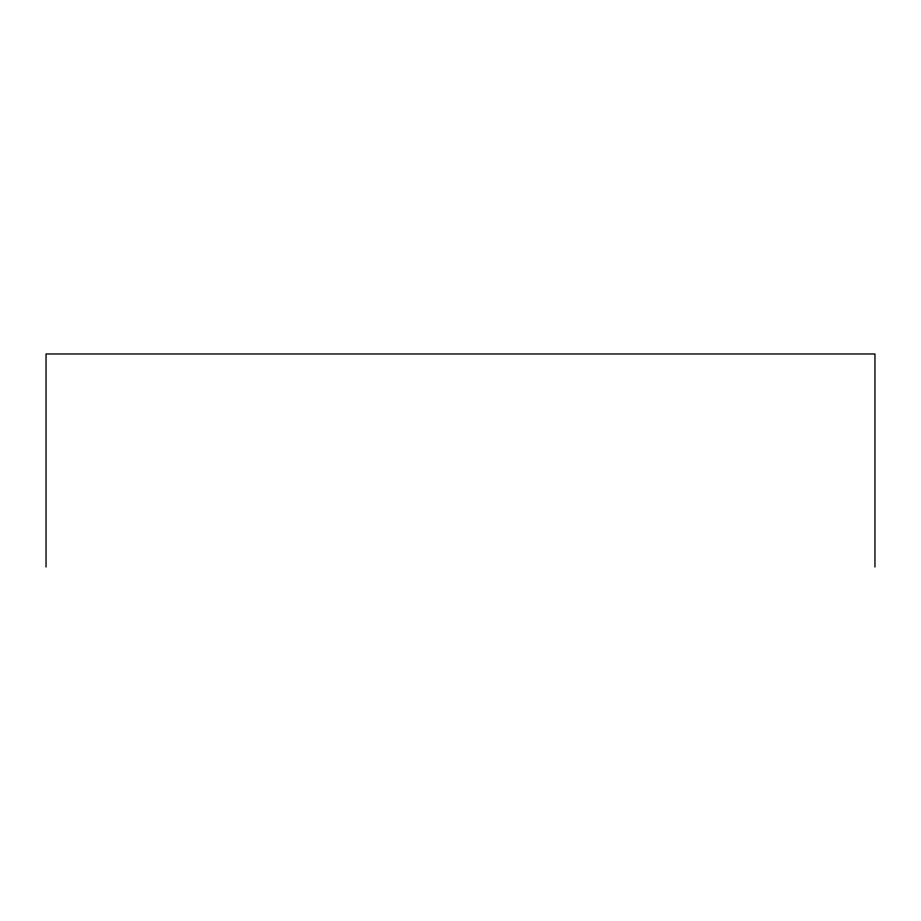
<?xml version="1.0" encoding="UTF-8"?>
<svg xmlns="http://www.w3.org/2000/svg" width="921" height="921" viewBox="0 0 921 921"><rect width="100%" height="100%" fill="white"/><g stroke="black" fill="none" stroke-linecap="round" stroke-linejoin="round"><path stroke-width="1.38" d="M874.95 567.025L874.95 353.975L46.05 353.975L46.05 567.025"/></g></svg>
